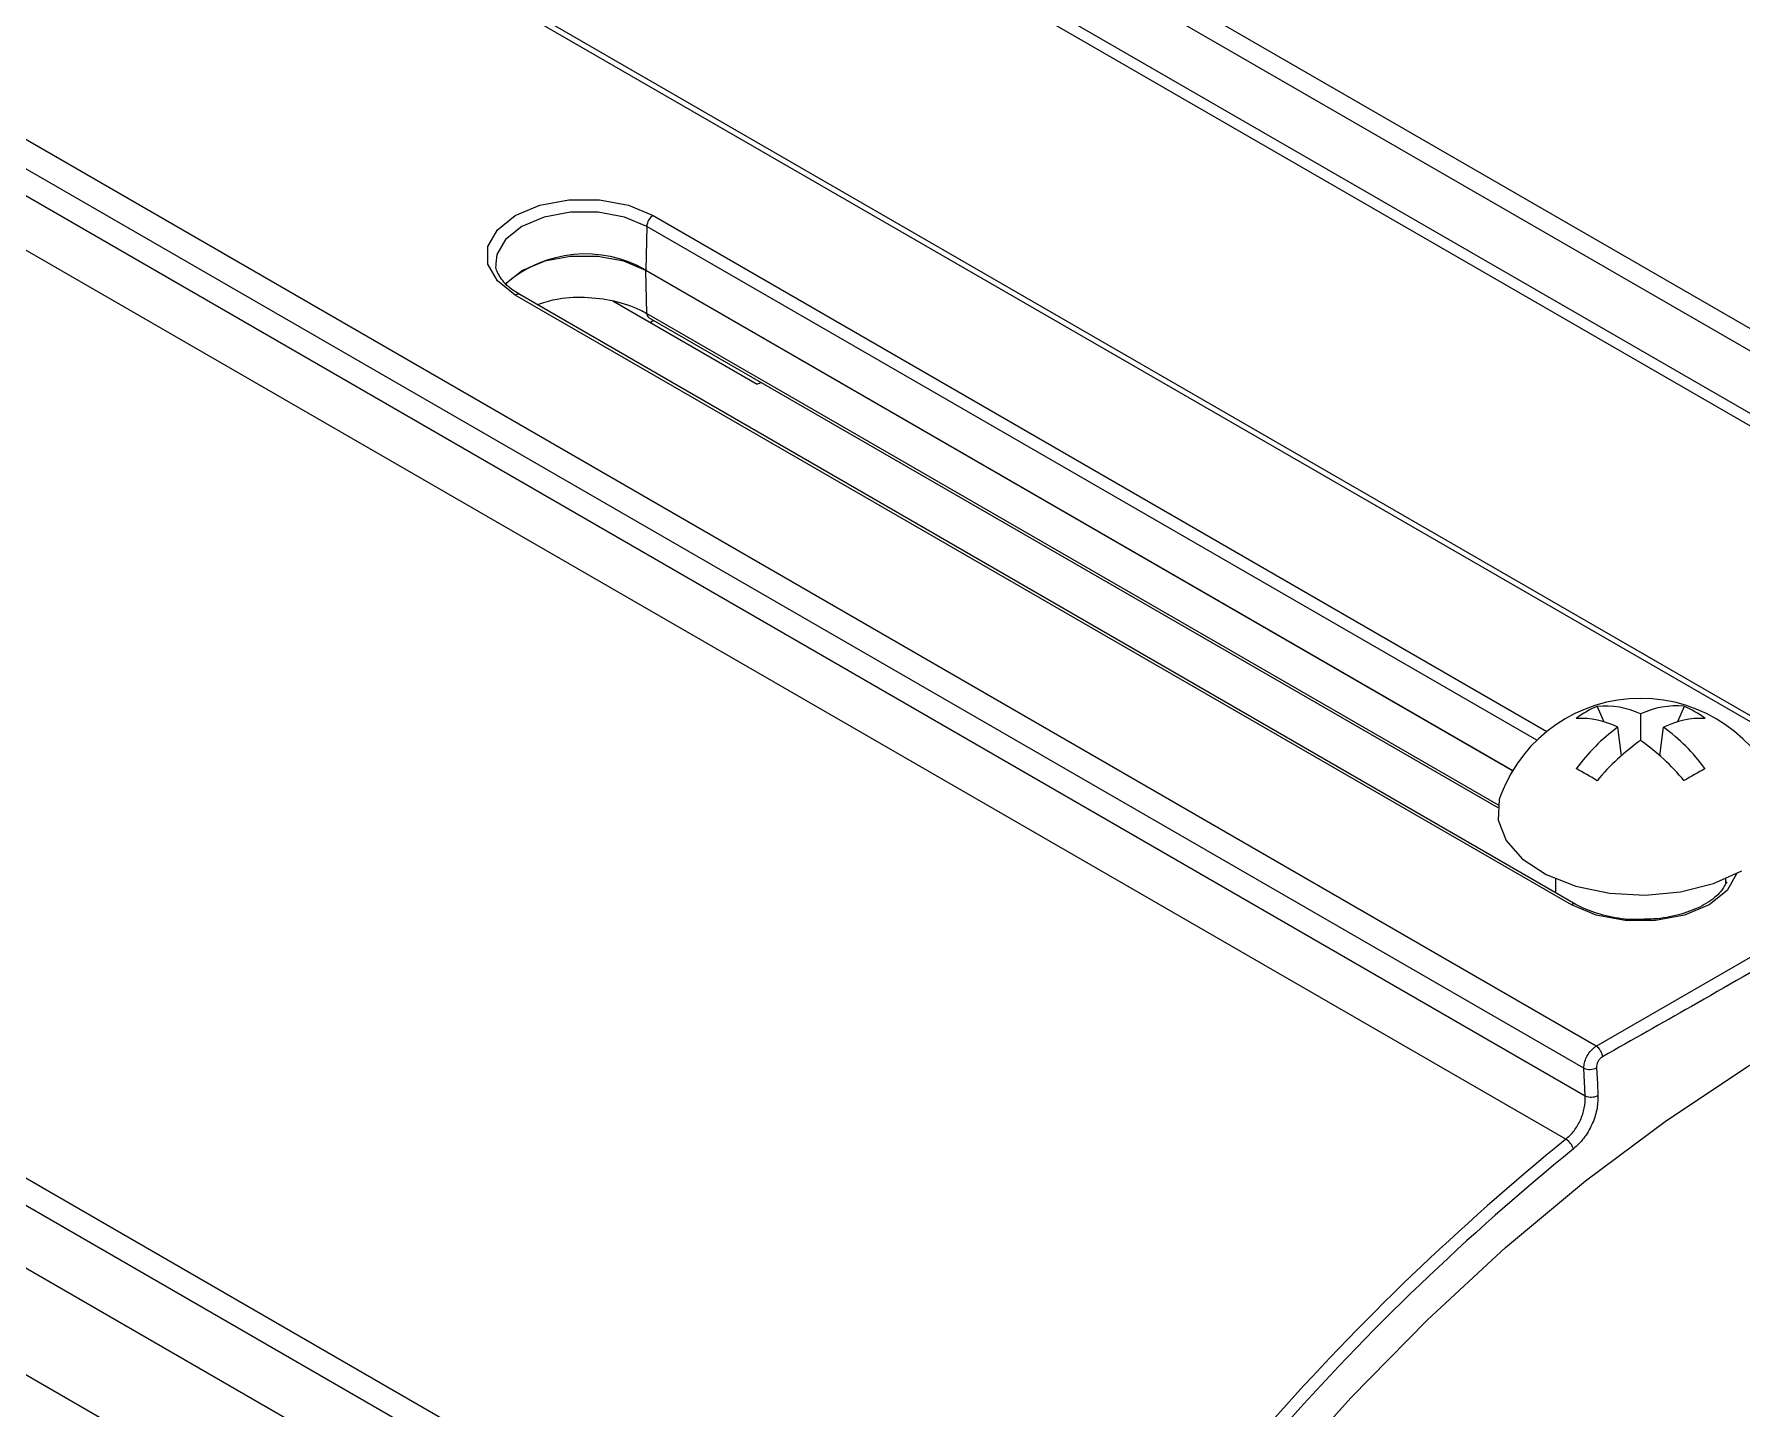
# Model space of a CAD drawing. Extents: x 8 to 113, y 1 to 87.
# Drawn here: x 21.241 to 24.058, y 66.841 to 69.108 of the extents above; entities that cross this region are included whole.
import ezdxf

# ---------------------------------------------------------------- set-up
doc = ezdxf.new("R2010")
doc.units = 0
doc.header["$MEASUREMENT"] = 0
doc.layers.add('OBJECT', color=7, linetype='CONTINUOUS')

msp = doc.modelspace()

# ---------------------------------------------------------------- linework, layer by layer
at = {"layer": 'OBJECT'}
for p, q in [((24.4076, 67.7802), (21.2787, 69.5864)), ((24.4228, 67.7816), (21.3174, 69.5743)), ((25.5323, 67.779), (22.6086, 69.4668)), ((25.4794, 67.7727), (22.6122, 69.4279)), ((25.3682, 67.7133), (22.5971, 69.3131)), ((22.6257, 69.3173), (25.3956, 67.7183)), ((23.8174, 67.4395), (20.6886, 69.2457)), ((23.797, 67.403), (20.7574, 69.1577)), ((20.8198, 69.0773), (23.7992, 67.3573)), ((23.7673, 67.286), (20.7841, 69.0082)), ((22.2622, 68.8093), (23.736, 67.9585)), ((22.2516, 68.7912), (22.25, 68.7192)), ((23.7194, 67.9439), (22.2516, 68.7912)), ((22.0027, 68.7301), (22.0029, 68.7274)), ((22.25, 68.7192), (23.6796, 67.894)), ((22.2516, 68.6477), (22.25, 68.7186)), ((23.6793, 67.8935), (22.25, 68.7186)), ((22.0423, 68.6787), (22.0293, 68.6874)), ((23.7764, 67.6726), (22.0348, 68.678)), ((23.7839, 67.6733), (22.0423, 68.6787)), ((22.0425, 68.6786), (22.0423, 68.6787)), ((22.1955, 68.6685), (22.4339, 68.5309)), ((22.2516, 68.6477), (23.6556, 67.8372)), ((22.2547, 68.6412), (23.655, 67.8328)), ((22.2633, 68.6362), (22.2576, 68.6326)), ((23.8189, 67.9998), (23.8298, 67.9742)), ((23.8906, 67.9873), (23.8906, 67.9435)), ((23.9624, 67.9998), (23.9515, 67.9742)), ((23.8588, 67.9184), (23.8528, 67.9654)), ((23.9224, 67.9184), (23.9285, 67.9654)), ((20.1013, 67.8723), (22.8724, 66.2725)), ((19.8811, 67.8513), (22.7483, 66.1961)), ((22.8426, 66.2444), (20.0727, 67.8435)), ((23.8174, 67.4395), (24.4076, 67.7802)), ((22.6712, 66.0642), (19.8012, 67.721)), ((23.7502, 67.7154), (23.7502, 67.6928)), ((24.0312, 67.7081), (24.0312, 67.7154)), ((23.7992, 67.3573), (23.797, 67.403))]:
    msp.add_line(p, q, dxfattribs=at)
at = {"layer": 'OBJECT', "flags": 128}
for points in [[(22.0348, 68.678), (22.0053, 68.7015), (21.9897, 68.7291), (21.9897, 68.7581), (22.0053, 68.7858), (22.0348, 68.8093), (22.0755, 68.8263), (22.1234, 68.8353), (22.1737, 68.8353), (22.2215, 68.8263), (22.2622, 68.8093)], [(22.2516, 68.7912), (22.2147, 68.8067), (22.1713, 68.8148), (22.1257, 68.8148), (22.0823, 68.8067), (22.0454, 68.7912), (22.0186, 68.7699), (22.0045, 68.7449), (22.0027, 68.7301)], [(22.25, 68.7186), (22.2137, 68.7338), (22.171, 68.7418), (22.1261, 68.7418), (22.0834, 68.7338), (22.047, 68.7186), (22.0206, 68.6976), (22.0194, 68.6962)], [(23.6601, 67.8541), (23.6576, 67.8462), (23.6557, 67.812), (23.6686, 67.7787), (23.6955, 67.7483), (23.7346, 67.7227), (23.7835, 67.7035), (23.8392, 67.6919), (23.8981, 67.6887), (23.9565, 67.694), (24.0108, 67.7076), (24.0575, 67.7286)], [(24.049, 67.7238), (24.0489, 67.7237), (24.0334, 67.6961), (24.0038, 67.6726), (23.9631, 67.6555), (23.9153, 67.6465), (23.865, 67.6465), (23.8171, 67.6555), (23.7764, 67.6726)], [(22.9529, 66.2704), (23.0598, 66.4273), (23.1725, 66.5783), (23.2903, 66.7226), (23.4125, 66.8593), (23.5387, 66.9877), (23.668, 67.1073), (23.7998, 67.2172), (23.9334, 67.317), (24.068, 67.4062), (24.203, 67.4841), (24.3377, 67.5505), (24.4713, 67.6049), (24.6031, 67.6471), (24.7324, 67.6769), (24.8585, 67.694), (24.9808, 67.6985), (25.068, 67.6936)], [(23.818, 67.4036), (23.8193, 67.3779), (23.8203, 67.358)]]:
    msp.add_lwpolyline(points, dxfattribs=at)
at = {"layer": 'OBJECT'}
for centre, radius, start, end in [((22.2747, 68.7898), 0.0231, 122.6742, 176.4598), ((22.1505, 68.5456), 0.2002, 60.1848, 130.861), ((22.2641, 68.7189), 0.0141, 178.6996, 181.3004), ((22.0392, 68.672), 0.00741, 65.1019, 126.2075), ((22.2587, 68.6471), 0.00709, 174.6035, 236.1084), ((23.8907, 67.7664), 0.2466, 20.845, 159.1697), ((23.8835, 67.8482), 0.1648, 113.0803, 126.929), ((23.8322, 67.8643), 0.1361, 64.6043, 95.6209), ((23.949, 67.8643), 0.1362, 84.3891, 115.4031), ((23.8978, 67.8482), 0.1648, 53.0807, 66.9246), ((23.7908, 67.8415), 0.1385, 63.4112, 92.5863), ((24.0377, 67.7123), 0.3134, 126.1684, 143.89), ((23.9905, 67.8415), 0.1385, 87.4237, 116.5952), ((23.7435, 67.7123), 0.3135, 36.1192, 53.8379), ((24.1078, 67.6366), 0.376, 125.2913, 140.2188), ((23.6734, 67.6366), 0.376, 39.79, 54.7161), ((23.1595, 66.7746), 1.2848, 59.1169, 60.8884), ((24.6211, 66.7763), 1.283, 119.1176, 120.8917), ((23.7808, 67.6666), 0.00741, 65.036, 126.215), ((23.8044, 67.4198), 0.0236, 5.5141, 56.4446), ((23.8068, 67.4268), 0.0257, 247.7139, 295.9517), ((23.809, 67.3811), 0.0257, 247.7108, 295.9421), ((26.372, 64.0844), 4.1273, 129.1291, 147.9832), ((23.7523, 67.2617), 0.0286, 16.8244, 58.3205), ((26.3711, 64.0845), 4.1064, 129.1291, 147.9832)]:
    msp.add_arc(centre, radius, start, end, dxfattribs=at)
msp.add_ellipse((22.2855, 66.3778), major_axis=(1.3776, 2.148), ratio=0.606087, start_param=0.731678, end_param=0.735274, dxfattribs=at)
for points, knots in [([(22.0293, 68.6874), (22.0291, 68.6875), (22.0203, 68.6934), (22.0098, 68.7071), (22.0021, 68.7205), (22.0032, 68.7275), (22.0033, 68.728)], [0, 0, 0, 0, 0.009167, 0.481321, 0.957012, 1, 1, 1, 1]), ([(22.0712, 68.6621), (22.0808, 68.6654), (22.1043, 68.6736), (22.1492, 68.6758), (22.198, 68.6697), (22.2321, 68.6583), (22.2478, 68.6498), (22.2516, 68.6477)], [0, 0, 0, 0, 0.171835, 0.421169, 0.670837, 0.920298, 1, 1, 1, 1]), ([(24.4183, 67.763), (24.4113, 67.7588), (24.3764, 67.7382), (24.2294, 67.6516), (24.04, 67.5419), (23.8767, 67.4497), (23.8279, 67.4221)], [0, 0, 0, 0, 0.035928, 0.179639, 0.754501, 1, 1, 1, 1]), ([(24.0325, 67.7102), (24.0291, 67.704), (24.022, 67.6909), (23.9973, 67.6723), (23.9634, 67.6578), (23.9234, 67.6488), (23.8951, 67.6485), (23.881, 67.6484)], [0, 0, 0, 0, 0.188353, 0.395123, 0.597587, 0.799981, 1, 1, 1, 1]), ([(23.881, 67.6484), (23.8808, 67.6484), (23.8664, 67.6477), (23.8381, 67.6528), (23.8055, 67.6619), (23.7896, 67.6703), (23.7839, 67.6733)], [0, 0, 0, 0, 0.006218, 0.395138, 0.782364, 1, 1, 1, 1]), ([(23.797, 67.403), (23.7972, 67.4059), (23.7976, 67.4119), (23.8012, 67.4215), (23.8065, 67.4301), (23.8123, 67.4362), (23.8161, 67.4386), (23.8174, 67.4395)], [0, 0, 0, 0, 0.218544, 0.437092, 0.65551, 0.873728, 1, 1, 1, 1]), ([(23.8279, 67.4221), (23.8267, 67.4213), (23.8243, 67.4197), (23.8212, 67.4157), (23.819, 67.4111), (23.818, 67.4069), (23.818, 67.4045), (23.818, 67.4036)], [0, 0, 0, 0, 0.217388, 0.434771, 0.652345, 0.870525, 1, 1, 1, 1]), ([(23.7673, 67.286), (23.772, 67.2904), (23.7814, 67.2991), (23.7919, 67.3174), (23.7989, 67.3377), (23.7991, 67.3507), (23.7992, 67.3573)], [0, 0, 0, 0, 0.2465, 0.492976, 0.740148, 1, 1, 1, 1]), ([(23.8203, 67.358), (23.82, 67.3502), (23.8195, 67.3345), (23.8109, 67.3097), (23.7975, 67.2866), (23.7857, 67.2755), (23.7797, 67.27)], [0, 0, 0, 0, 0.249056, 0.498133, 0.746674, 1, 1, 1, 1])]:
    msp.add_open_spline(points, degree=3, knots=knots, dxfattribs=at)

doc.saveas('drawing.dxf')
